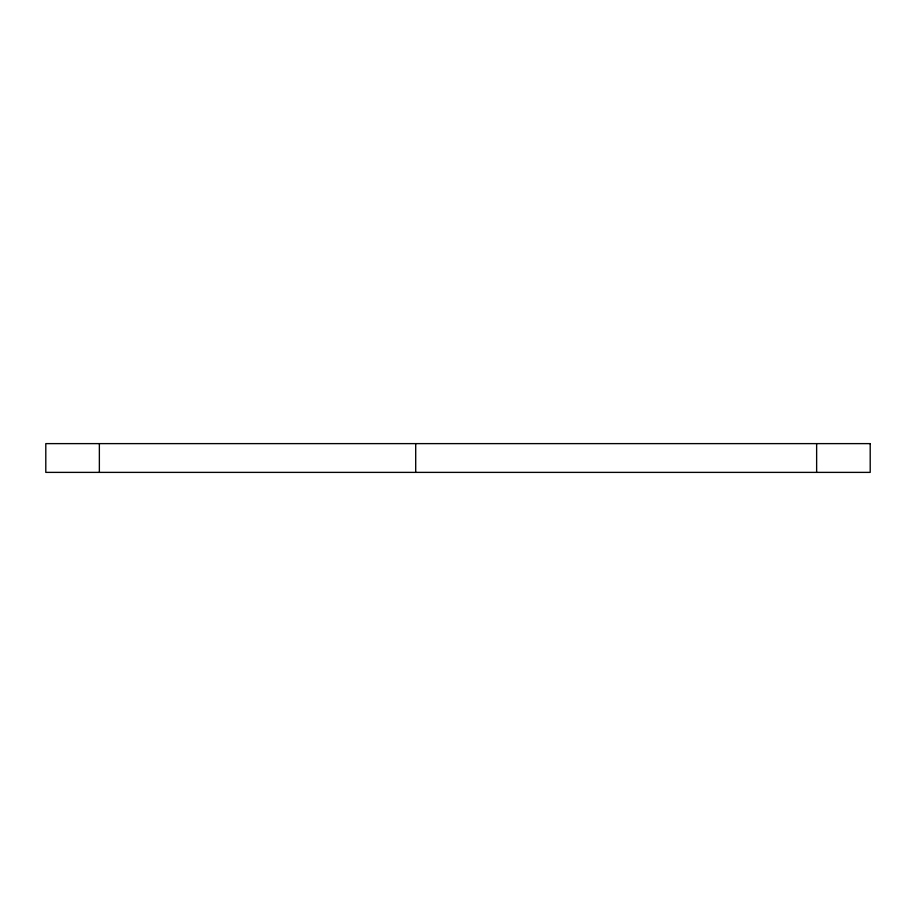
<?xml version="1.0" encoding="UTF-8"?>
<svg xmlns="http://www.w3.org/2000/svg" width="916" height="916" viewBox="0 0 916 916"><rect width="100%" height="100%" fill="white"/><g stroke="black" fill="none" stroke-linecap="round" stroke-linejoin="round"><path stroke-width="1.37" d="M816.637 443.619L816.637 472.381M415.704 443.619L415.704 472.381M99.363 443.619L99.363 472.381M870.2 443.619L45.8 443.619L45.8 472.381L870.2 472.381L870.2 443.619"/></g></svg>
